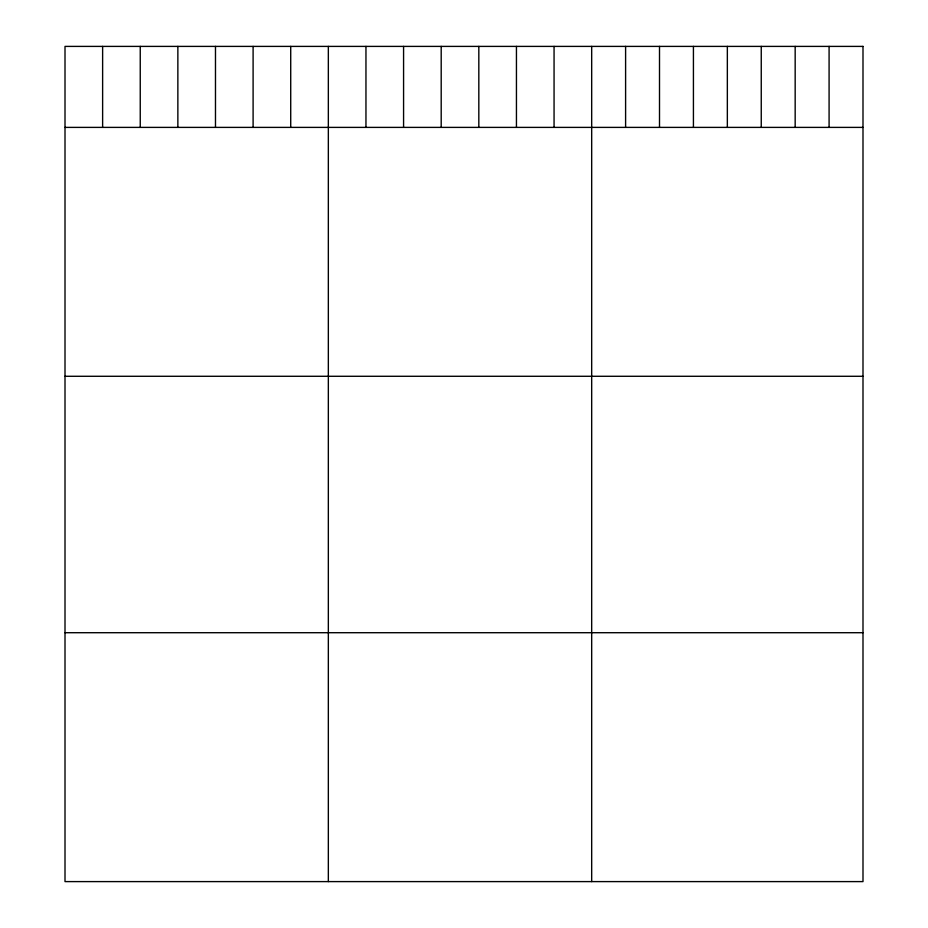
<?xml version="1.0" encoding="UTF-8"?>
<svg xmlns="http://www.w3.org/2000/svg" width="928" height="928" viewBox="0 0 928 928"><rect width="100%" height="100%" fill="white"/><g stroke="black" fill="none" stroke-linecap="round" stroke-linejoin="round"><path stroke-width="1.39" d="M65.006 127.391L862.994 127.391M65.006 376.281L862.994 376.281M65.006 632.71L862.994 632.71M829.087 46.4L829.087 127.391M795.168 46.4L795.168 127.391M761.25 46.4L761.25 127.391M727.343 46.4L727.343 127.391M693.425 46.4L693.425 127.391M659.506 46.4L659.506 127.391M625.6 46.4L625.6 127.391M591.681 46.4L591.681 881.6M554.062 46.4L554.062 127.391M516.444 46.4L516.444 127.391M478.825 46.4L478.825 127.391M441.194 46.4L441.194 127.391M403.576 46.4L403.576 127.391M365.957 46.4L365.957 127.391M328.338 46.4L328.338 881.6M290.719 46.4L290.719 127.391M253.1 46.4L253.1 127.391M215.482 46.4L215.482 127.391M177.863 46.4L177.863 127.391M140.244 46.4L140.244 127.391M102.625 46.4L102.625 127.391M862.994 46.4L65.006 46.4L65.006 881.6L862.994 881.6L862.994 46.4"/></g></svg>
